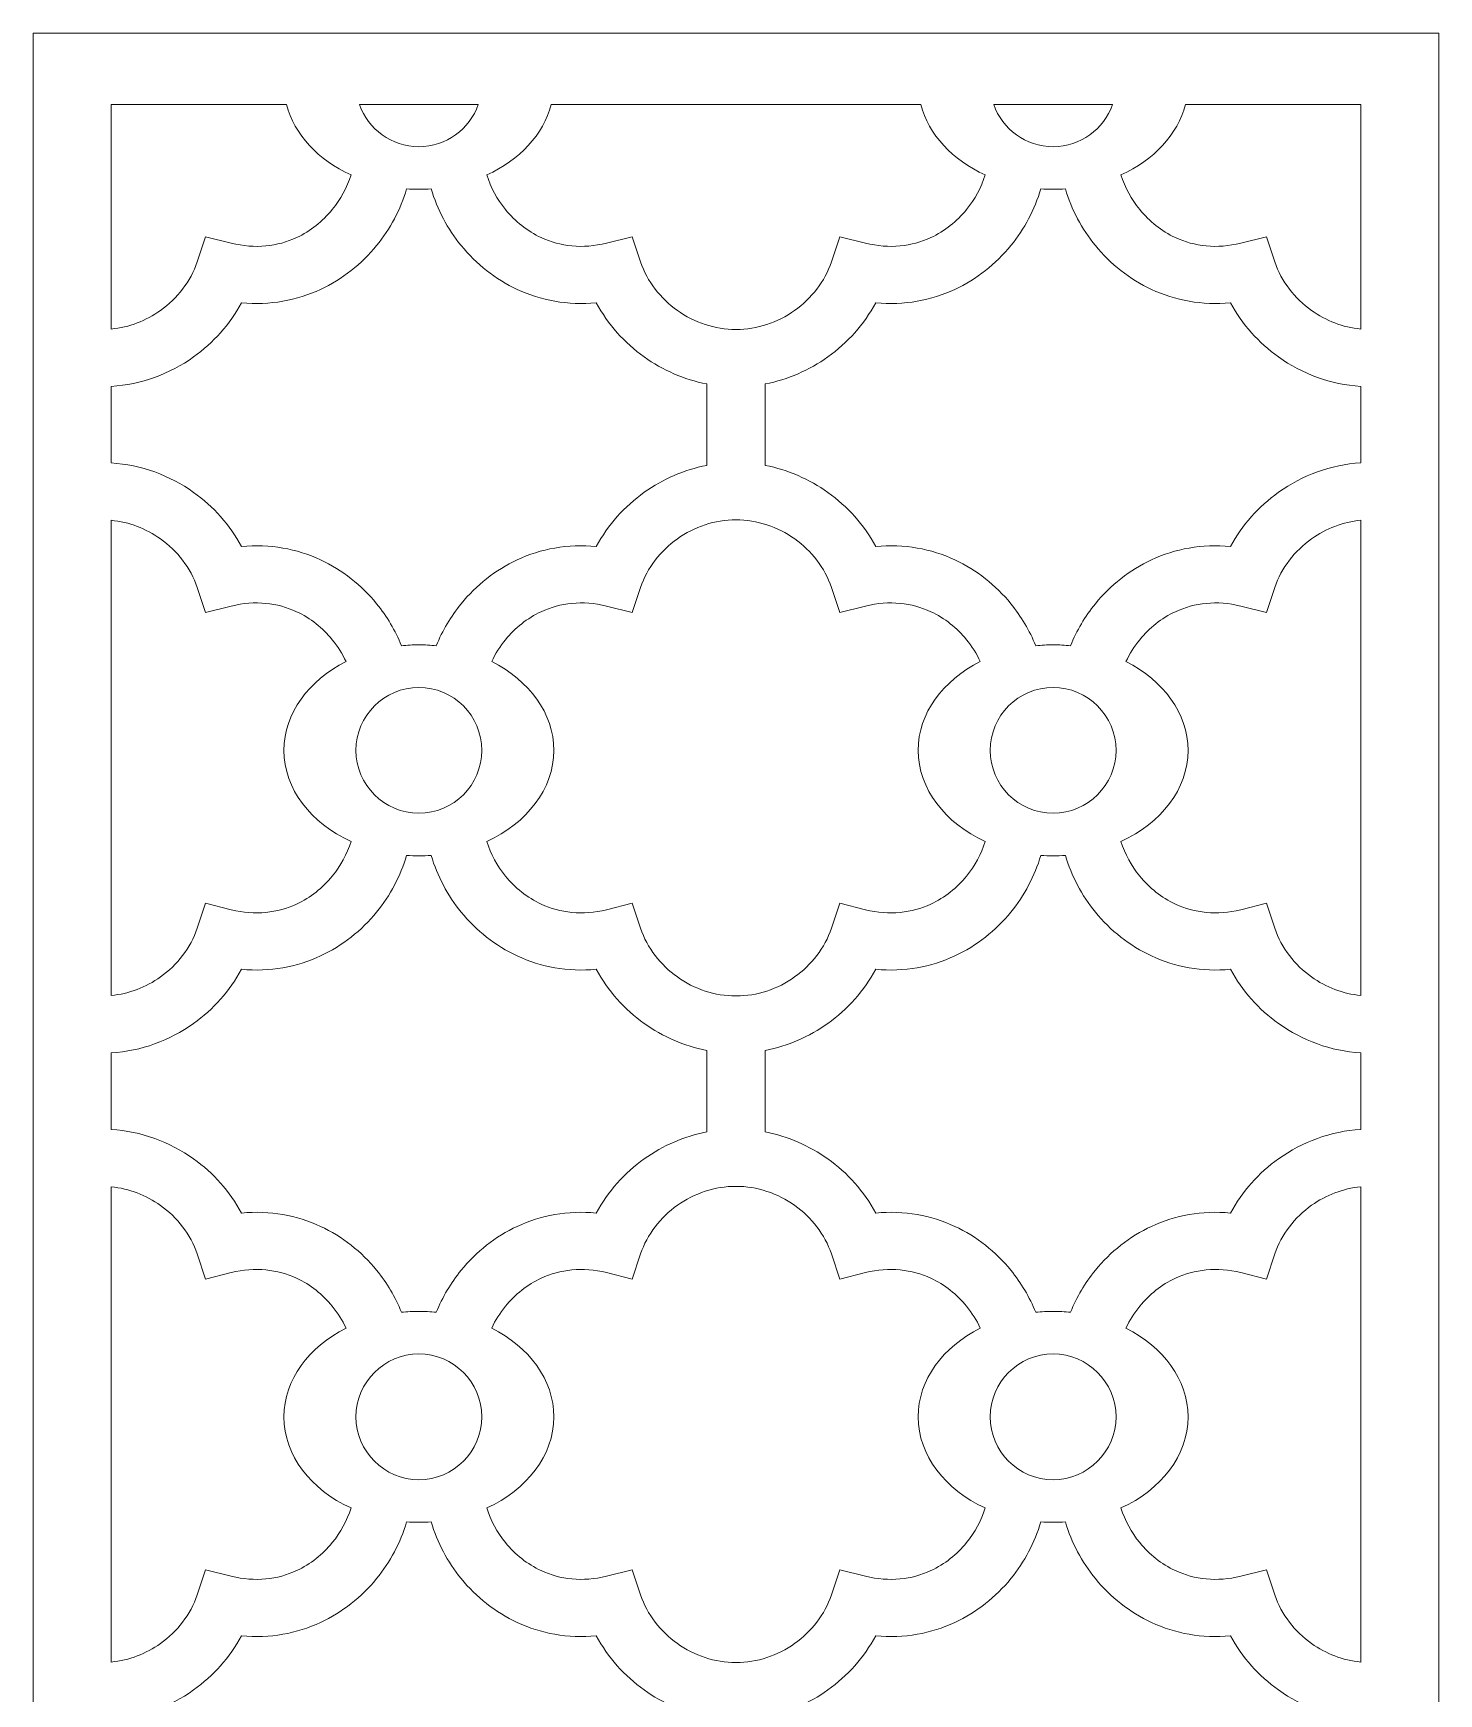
# Model space of a CAD drawing. Header units: centimetres. Extents: x 11.3 to 19, y -8.5 to 8.6.
# Drawn here: x 11.3 to 18.98, y -0.47 to 8.6 of the extents above; entities that cross this region are included whole.
import ezdxf

# ---------------------------------------------------------------- set-up
doc = ezdxf.new("R2010")
doc.units = ezdxf.units.CM
doc.header["$MEASUREMENT"] = 0
doc.layers.add('layer 1', color=7, linetype='Continuous')

msp = doc.modelspace()

# ---------------------------------------------------------------- linework, layer by layer
at = {"layer": 'layer 1', "lineweight": 9}
for points, knots in [([(18.98197, 1.42322), (18.98197, 1.42322), (18.98197, -8.45973), (18.98197, -8.45973), (18.98197, -8.45973), (18.98197, -8.45973), (11.30408, -8.45973), (11.30408, -8.45973), (11.30408, -8.45973), (11.30408, -8.45973), (11.30408, 1.42322), (11.30408, 1.42322), (11.30408, 1.42322), (11.30408, 1.42322), (11.30408, 1.42376), (11.30408, 1.42376), (11.30408, 1.42376), (11.30408, 1.42376), (11.30408, 8.60077), (11.30408, 8.60077), (11.30408, 8.60077), (11.30408, 8.60077), (18.98197, 8.60077), (18.98197, 8.60077), (18.98197, 8.60077), (18.98197, 8.60077), (18.98197, 1.42335), (18.98197, 1.42335), (18.98197, 1.42335), (18.98197, 1.42335), (18.98197, 1.42322), (18.98197, 1.42322)], [0, 0, 0, 0, 0.1111111, 0.1111111, 0.1111111, 0.1111111, 0.2222222, 0.2222222, 0.2222222, 0.2222222, 0.3333333, 0.3333333, 0.3333333, 0.3333333, 0.4444444, 0.4444444, 0.4444444, 0.4444444, 0.5555556, 0.5555556, 0.5555556, 0.5555556, 0.6666667, 0.6666667, 0.6666667, 0.6666667, 0.7777778, 0.7777778, 0.7777778, 0.7777778, 1, 1, 1, 1]), ([(11.73064, 8.21079), (11.73064, 8.21079), (12.68818, 8.21079), (12.68818, 8.21079), (12.68818, 8.21079), (12.73034, 8.04734), (12.86156, 7.90855), (13.0403, 7.82684), (13.0403, 7.82684), (13.01828, 7.75777), (12.98331, 7.69341), (12.938, 7.63776), (12.938, 7.63776), (12.88541, 7.57314), (12.81892, 7.52005), (12.74262, 7.48469), (12.74262, 7.48469), (12.63935, 7.43682), (12.51702, 7.42151), (12.38565, 7.4543), (12.38565, 7.4543), (12.38565, 7.4543), (12.24594, 7.48915), (12.24594, 7.48915), (12.24594, 7.48915), (12.24594, 7.48915), (12.19984, 7.35237), (12.19984, 7.35237), (12.19984, 7.35237), (12.1636, 7.24484), (12.0913, 7.1525), (11.99899, 7.08677), (11.99899, 7.08677), (11.92052, 7.03089), (11.82777, 6.99478), (11.73064, 6.98545), (11.73064, 6.98545), (11.73064, 6.98545), (11.73064, 8.21079), (11.73064, 8.21079)], [0, 0, 0, 0, 0.0909091, 0.0909091, 0.0909091, 0.0909091, 0.1818182, 0.1818182, 0.1818182, 0.1818182, 0.2727273, 0.2727273, 0.2727273, 0.2727273, 0.3636364, 0.3636364, 0.3636364, 0.3636364, 0.4545455, 0.4545455, 0.4545455, 0.4545455, 0.5454545, 0.5454545, 0.5454545, 0.5454545, 0.6363636, 0.6363636, 0.6363636, 0.6363636, 0.7272727, 0.7272727, 0.7272727, 0.7272727, 0.8181818, 0.8181818, 0.8181818, 0.8181818, 1, 1, 1, 1]), ([(13.08652, 8.21079), (13.08652, 8.21079), (13.73513, 8.21079), (13.73513, 8.21079), (13.73513, 8.21079), (13.68797, 8.07732), (13.56028, 7.98119), (13.41084, 7.98119), (13.41084, 7.98119), (13.26138, 7.98119), (13.13368, 8.07732), (13.08652, 8.21079)], [0, 0, 0, 0, 0.25, 0.25, 0.25, 0.25, 0.5, 0.5, 0.5, 0.5, 1, 1, 1, 1]), ([(14.13347, 8.21079), (14.13347, 8.21079), (16.15261, 8.21079), (16.15261, 8.21079), (16.15261, 8.21079), (16.19476, 8.04734), (16.32597, 7.90855), (16.50472, 7.82684), (16.50472, 7.82684), (16.48269, 7.75777), (16.44773, 7.69341), (16.40243, 7.63776), (16.40243, 7.63776), (16.34983, 7.57314), (16.28334, 7.52005), (16.20704, 7.48469), (16.20704, 7.48469), (16.10378, 7.43682), (15.98144, 7.42151), (15.85005, 7.4543), (15.85005, 7.4543), (15.85005, 7.4543), (15.71036, 7.48915), (15.71036, 7.48915), (15.71036, 7.48915), (15.71036, 7.48915), (15.66426, 7.35237), (15.66426, 7.35237), (15.66426, 7.35237), (15.62802, 7.24484), (15.55572, 7.1525), (15.46341, 7.08677), (15.46341, 7.08677), (15.37115, 7.02108), (15.25915, 6.98269), (15.14352, 6.98302), (15.14352, 6.98302), (15.14352, 6.98302), (15.14256, 6.98302), (15.14256, 6.98302), (15.14256, 6.98302), (15.02692, 6.98269), (14.91492, 7.02108), (14.82266, 7.08677), (14.82266, 7.08677), (14.73036, 7.1525), (14.65806, 7.24484), (14.62182, 7.35237), (14.62182, 7.35237), (14.62182, 7.35237), (14.57572, 7.48915), (14.57572, 7.48915), (14.57572, 7.48915), (14.57572, 7.48915), (14.43601, 7.4543), (14.43601, 7.4543), (14.43601, 7.4543), (14.30464, 7.42151), (14.18229, 7.43682), (14.07903, 7.48469), (14.07903, 7.48469), (14.00274, 7.52005), (13.93625, 7.57314), (13.88365, 7.63776), (13.88365, 7.63776), (13.83835, 7.69341), (13.80338, 7.75777), (13.78136, 7.82683), (13.78136, 7.82683), (13.96011, 7.90854), (14.09132, 8.04734), (14.13347, 8.21079)], [0, 0, 0, 0, 0.0526316, 0.0526316, 0.0526316, 0.0526316, 0.1052632, 0.1052632, 0.1052632, 0.1052632, 0.1578947, 0.1578947, 0.1578947, 0.1578947, 0.2105263, 0.2105263, 0.2105263, 0.2105263, 0.2631579, 0.2631579, 0.2631579, 0.2631579, 0.3157895, 0.3157895, 0.3157895, 0.3157895, 0.3684211, 0.3684211, 0.3684211, 0.3684211, 0.4210526, 0.4210526, 0.4210526, 0.4210526, 0.4736842, 0.4736842, 0.4736842, 0.4736842, 0.5263158, 0.5263158, 0.5263158, 0.5263158, 0.5789474, 0.5789474, 0.5789474, 0.5789474, 0.6315789, 0.6315789, 0.6315789, 0.6315789, 0.6842105, 0.6842105, 0.6842105, 0.6842105, 0.7368421, 0.7368421, 0.7368421, 0.7368421, 0.7894737, 0.7894737, 0.7894737, 0.7894737, 0.8421053, 0.8421053, 0.8421053, 0.8421053, 0.8947368, 0.8947368, 0.8947368, 0.8947368, 1, 1, 1, 1]), ([(16.55093, 8.21079), (16.55093, 8.21079), (17.19955, 8.21079), (17.19955, 8.21079), (17.19955, 8.21079), (17.1524, 8.07732), (17.0247, 7.98119), (16.87525, 7.98119), (16.87525, 7.98119), (16.7258, 7.98119), (16.59808, 8.07732), (16.55093, 8.21079)], [0, 0, 0, 0, 0.25, 0.25, 0.25, 0.25, 0.5, 0.5, 0.5, 0.5, 1, 1, 1, 1]), ([(17.59788, 8.21079), (17.59788, 8.21079), (18.55542, 8.21079), (18.55542, 8.21079), (18.55542, 8.21079), (18.55542, 8.21079), (18.55542, 6.98544), (18.55542, 6.98544), (18.55542, 6.98544), (18.4583, 6.99478), (18.36555, 7.03089), (18.28707, 7.08677), (18.28707, 7.08677), (18.19477, 7.1525), (18.12246, 7.24484), (18.08622, 7.35237), (18.08622, 7.35237), (18.08622, 7.35237), (18.04013, 7.48915), (18.04013, 7.48915), (18.04013, 7.48915), (18.04013, 7.48915), (17.90043, 7.4543), (17.90043, 7.4543), (17.90043, 7.4543), (17.76905, 7.42151), (17.64671, 7.43682), (17.54344, 7.48469), (17.54344, 7.48469), (17.46714, 7.52005), (17.40065, 7.57314), (17.34806, 7.63776), (17.34806, 7.63776), (17.30275, 7.69341), (17.26779, 7.75776), (17.24576, 7.82683), (17.24576, 7.82683), (17.42452, 7.90853), (17.55572, 8.04733), (17.59788, 8.21079)], [0, 0, 0, 0, 0.0909091, 0.0909091, 0.0909091, 0.0909091, 0.1818182, 0.1818182, 0.1818182, 0.1818182, 0.2727273, 0.2727273, 0.2727273, 0.2727273, 0.3636364, 0.3636364, 0.3636364, 0.3636364, 0.4545455, 0.4545455, 0.4545455, 0.4545455, 0.5454545, 0.5454545, 0.5454545, 0.5454545, 0.6363636, 0.6363636, 0.6363636, 0.6363636, 0.7272727, 0.7272727, 0.7272727, 0.7272727, 0.8181818, 0.8181818, 0.8181818, 0.8181818, 1, 1, 1, 1]), ([(11.73064, 6.25428), (11.73064, 6.25428), (11.73064, 6.67206), (11.73064, 6.67206), (11.73064, 6.67206), (11.89332, 6.68188), (12.04928, 6.73988), (12.1799, 6.8329), (12.1799, 6.8329), (12.28776, 6.90972), (12.37851, 7.01081), (12.44162, 7.12874), (12.44162, 7.12874), (12.59785, 7.11353), (12.74442, 7.14174), (12.87341, 7.20153), (12.87341, 7.20153), (12.99357, 7.25721), (13.09791, 7.34035), (13.18004, 7.44125), (13.18004, 7.44125), (13.25426, 7.53243), (13.3104, 7.63804), (13.34374, 7.75083), (13.34374, 7.75083), (13.36585, 7.74926), (13.38822, 7.74841), (13.41084, 7.74841), (13.41084, 7.74841), (13.43345, 7.74841), (13.45581, 7.74926), (13.47791, 7.75083), (13.47791, 7.75083), (13.51125, 7.63803), (13.5674, 7.53243), (13.64162, 7.44125), (13.64162, 7.44125), (13.72375, 7.34035), (13.82808, 7.25721), (13.94824, 7.20153), (13.94824, 7.20153), (14.07723, 7.14174), (14.22381, 7.11353), (14.38003, 7.12874), (14.38003, 7.12874), (14.44315, 7.01081), (14.53388, 6.90972), (14.64176, 6.8329), (14.64176, 6.8329), (14.74316, 6.7607), (14.85985, 6.70957), (14.98308, 6.68572), (14.98308, 6.68572), (14.98308, 6.68572), (14.98308, 6.24072), (14.98308, 6.24072), (14.98308, 6.24072), (14.85999, 6.21687), (14.7434, 6.1658), (14.64204, 6.09366), (14.64204, 6.09366), (14.5341, 6.01685), (14.44328, 5.91572), (14.38009, 5.79773), (14.38009, 5.79773), (14.22383, 5.81296), (14.07725, 5.78476), (13.94824, 5.72496), (13.94824, 5.72496), (13.82808, 5.66926), (13.72375, 5.58613), (13.64162, 5.48524), (13.64162, 5.48524), (13.58529, 5.41602), (13.53936, 5.33851), (13.50591, 5.25584), (13.50591, 5.25584), (13.47477, 5.25901), (13.44305, 5.26064), (13.41084, 5.26064), (13.41084, 5.26064), (13.37861, 5.26064), (13.34688, 5.259), (13.31573, 5.25584), (13.31573, 5.25584), (13.28229, 5.33851), (13.23637, 5.41602), (13.18004, 5.48524), (13.18004, 5.48524), (13.0979, 5.58613), (12.99357, 5.66926), (12.87341, 5.72496), (12.87341, 5.72496), (12.74442, 5.78476), (12.59784, 5.81295), (12.44161, 5.79774), (12.44161, 5.79774), (12.3785, 5.91568), (12.28792, 6.01656), (12.18021, 6.0932), (12.18021, 6.0932), (12.04964, 6.18611), (11.89363, 6.24403), (11.73064, 6.25428)], [0, 0, 0, 0, 0.037037, 0.037037, 0.037037, 0.037037, 0.0740741, 0.0740741, 0.0740741, 0.0740741, 0.1111111, 0.1111111, 0.1111111, 0.1111111, 0.1481481, 0.1481481, 0.1481481, 0.1481481, 0.1851852, 0.1851852, 0.1851852, 0.1851852, 0.2222222, 0.2222222, 0.2222222, 0.2222222, 0.2592593, 0.2592593, 0.2592593, 0.2592593, 0.2962963, 0.2962963, 0.2962963, 0.2962963, 0.3333333, 0.3333333, 0.3333333, 0.3333333, 0.3703704, 0.3703704, 0.3703704, 0.3703704, 0.4074074, 0.4074074, 0.4074074, 0.4074074, 0.4444444, 0.4444444, 0.4444444, 0.4444444, 0.4814815, 0.4814815, 0.4814815, 0.4814815, 0.5185185, 0.5185185, 0.5185185, 0.5185185, 0.5555556, 0.5555556, 0.5555556, 0.5555556, 0.5925926, 0.5925926, 0.5925926, 0.5925926, 0.6296296, 0.6296296, 0.6296296, 0.6296296, 0.6666667, 0.6666667, 0.6666667, 0.6666667, 0.7037037, 0.7037037, 0.7037037, 0.7037037, 0.7407407, 0.7407407, 0.7407407, 0.7407407, 0.7777778, 0.7777778, 0.7777778, 0.7777778, 0.8148148, 0.8148148, 0.8148148, 0.8148148, 0.8518519, 0.8518519, 0.8518519, 0.8518519, 0.8888889, 0.8888889, 0.8888889, 0.8888889, 0.9259259, 0.9259259, 0.9259259, 0.9259259, 1, 1, 1, 1]), ([(18.55542, 6.67205), (18.55542, 6.67205), (18.55542, 6.25443), (18.55542, 6.25443), (18.55542, 6.25443), (18.39292, 6.2446), (18.23706, 6.18661), (18.10645, 6.09366), (18.10645, 6.09366), (17.99851, 6.01685), (17.90769, 5.91572), (17.8445, 5.79773), (17.8445, 5.79773), (17.68825, 5.81296), (17.54165, 5.78476), (17.41265, 5.72496), (17.41265, 5.72496), (17.29249, 5.66926), (17.18816, 5.58613), (17.10603, 5.48524), (17.10603, 5.48524), (17.04969, 5.41602), (17.00376, 5.33852), (16.97033, 5.25585), (16.97033, 5.25585), (16.93919, 5.25901), (16.90745, 5.26064), (16.87525, 5.26064), (16.87525, 5.26064), (16.84304, 5.26064), (16.8113, 5.259), (16.78015, 5.25584), (16.78015, 5.25584), (16.74671, 5.33851), (16.70079, 5.41602), (16.64445, 5.48524), (16.64445, 5.48524), (16.56232, 5.58613), (16.45799, 5.66926), (16.33783, 5.72496), (16.33783, 5.72496), (16.20884, 5.78476), (16.06227, 5.81295), (15.90603, 5.79774), (15.90603, 5.79774), (15.84292, 5.91568), (15.75233, 6.01656), (15.64462, 6.0932), (15.64462, 6.0932), (15.54321, 6.16537), (15.42645, 6.21642), (15.30299, 6.24042), (15.30299, 6.24042), (15.30299, 6.24042), (15.30299, 6.68572), (15.30299, 6.68572), (15.30299, 6.68572), (15.42624, 6.70956), (15.54291, 6.76069), (15.64431, 6.8329), (15.64431, 6.8329), (15.75219, 6.90972), (15.84292, 7.01081), (15.90604, 7.12874), (15.90604, 7.12874), (16.06227, 7.11353), (16.20885, 7.14174), (16.33783, 7.20153), (16.33783, 7.20153), (16.45799, 7.25721), (16.56232, 7.34035), (16.64445, 7.44125), (16.64445, 7.44125), (16.71868, 7.53243), (16.77481, 7.63804), (16.80815, 7.75083), (16.80815, 7.75083), (16.83026, 7.74926), (16.85263, 7.74841), (16.87525, 7.74841), (16.87525, 7.74841), (16.89785, 7.74841), (16.92021, 7.74926), (16.94232, 7.75083), (16.94232, 7.75083), (16.97566, 7.63803), (17.03181, 7.53243), (17.10604, 7.44125), (17.10604, 7.44125), (17.18816, 7.34035), (17.29249, 7.25721), (17.41265, 7.20153), (17.41265, 7.20153), (17.54165, 7.14174), (17.68822, 7.11353), (17.84445, 7.12874), (17.84445, 7.12874), (17.90757, 7.01081), (17.99829, 6.90972), (18.10617, 6.8329), (18.10617, 6.8329), (18.23679, 6.73988), (18.39276, 6.68187), (18.55542, 6.67205)], [0, 0, 0, 0, 0.037037, 0.037037, 0.037037, 0.037037, 0.0740741, 0.0740741, 0.0740741, 0.0740741, 0.1111111, 0.1111111, 0.1111111, 0.1111111, 0.1481481, 0.1481481, 0.1481481, 0.1481481, 0.1851852, 0.1851852, 0.1851852, 0.1851852, 0.2222222, 0.2222222, 0.2222222, 0.2222222, 0.2592593, 0.2592593, 0.2592593, 0.2592593, 0.2962963, 0.2962963, 0.2962963, 0.2962963, 0.3333333, 0.3333333, 0.3333333, 0.3333333, 0.3703704, 0.3703704, 0.3703704, 0.3703704, 0.4074074, 0.4074074, 0.4074074, 0.4074074, 0.4444444, 0.4444444, 0.4444444, 0.4444444, 0.4814815, 0.4814815, 0.4814815, 0.4814815, 0.5185185, 0.5185185, 0.5185185, 0.5185185, 0.5555556, 0.5555556, 0.5555556, 0.5555556, 0.5925926, 0.5925926, 0.5925926, 0.5925926, 0.6296296, 0.6296296, 0.6296296, 0.6296296, 0.6666667, 0.6666667, 0.6666667, 0.6666667, 0.7037037, 0.7037037, 0.7037037, 0.7037037, 0.7407407, 0.7407407, 0.7407407, 0.7407407, 0.7777778, 0.7777778, 0.7777778, 0.7777778, 0.8148148, 0.8148148, 0.8148148, 0.8148148, 0.8518519, 0.8518519, 0.8518519, 0.8518519, 0.8888889, 0.8888889, 0.8888889, 0.8888889, 0.9259259, 0.9259259, 0.9259259, 0.9259259, 1, 1, 1, 1]), ([(11.73064, 3.34566), (11.73064, 3.34566), (11.73064, 5.94089), (11.73064, 5.94089), (11.73064, 5.94089), (11.82796, 5.9313), (11.92078, 5.8952), (11.99931, 5.83932), (11.99931, 5.83932), (12.0914, 5.7738), (12.16352, 5.68175), (12.19984, 5.5741), (12.19984, 5.5741), (12.19984, 5.5741), (12.24599, 5.43735), (12.24599, 5.43735), (12.24599, 5.43735), (12.24599, 5.43735), (12.38565, 5.47219), (12.38565, 5.47219), (12.38565, 5.47219), (12.51702, 5.50497), (12.63935, 5.48966), (12.74262, 5.4418), (12.74262, 5.4418), (12.81892, 5.40644), (12.88541, 5.35335), (12.938, 5.28873), (12.938, 5.28873), (12.96771, 5.25223), (12.99297, 5.21202), (13.01306, 5.16917), (13.01306, 5.16917), (12.8092, 5.0665), (12.67372, 4.88752), (12.67372, 4.68463), (12.67372, 4.68463), (12.67372, 4.47285), (12.82137, 4.28714), (13.0403, 4.18707), (13.0403, 4.18707), (13.01828, 4.11798), (12.98331, 4.05364), (12.938, 3.99797), (12.938, 3.99797), (12.88541, 3.93336), (12.81892, 3.88026), (12.74262, 3.8449), (12.74262, 3.8449), (12.63935, 3.79705), (12.51702, 3.78174), (12.38565, 3.81451), (12.38565, 3.81451), (12.38565, 3.81451), (12.24594, 3.84938), (12.24594, 3.84938), (12.24594, 3.84938), (12.24594, 3.84938), (12.19984, 3.7126), (12.19984, 3.7126), (12.19984, 3.7126), (12.1636, 3.60506), (12.0913, 3.51273), (11.99899, 3.44699), (11.99899, 3.44699), (11.92052, 3.39111), (11.82777, 3.355), (11.73064, 3.34566)], [0, 0, 0, 0, 0.0555556, 0.0555556, 0.0555556, 0.0555556, 0.1111111, 0.1111111, 0.1111111, 0.1111111, 0.1666667, 0.1666667, 0.1666667, 0.1666667, 0.2222222, 0.2222222, 0.2222222, 0.2222222, 0.2777778, 0.2777778, 0.2777778, 0.2777778, 0.3333333, 0.3333333, 0.3333333, 0.3333333, 0.3888889, 0.3888889, 0.3888889, 0.3888889, 0.4444444, 0.4444444, 0.4444444, 0.4444444, 0.5, 0.5, 0.5, 0.5, 0.5555556, 0.5555556, 0.5555556, 0.5555556, 0.6111111, 0.6111111, 0.6111111, 0.6111111, 0.6666667, 0.6666667, 0.6666667, 0.6666667, 0.7222222, 0.7222222, 0.7222222, 0.7222222, 0.7777778, 0.7777778, 0.7777778, 0.7777778, 0.8333333, 0.8333333, 0.8333333, 0.8333333, 0.8888889, 0.8888889, 0.8888889, 0.8888889, 1, 1, 1, 1]), ([(16.50472, 4.18707), (16.28578, 4.28714), (16.13813, 4.47285), (16.13813, 4.68463), (16.13813, 4.68463), (16.13813, 4.88752), (16.27361, 5.0665), (16.47747, 5.16917), (16.47747, 5.16917), (16.45739, 5.21202), (16.43213, 5.25224), (16.40243, 5.28873), (16.40243, 5.28873), (16.34983, 5.35335), (16.28334, 5.40644), (16.20704, 5.4418), (16.20704, 5.4418), (16.10378, 5.48966), (15.98144, 5.50497), (15.85005, 5.47219), (15.85005, 5.47219), (15.85005, 5.47219), (15.71041, 5.43735), (15.71041, 5.43735), (15.71041, 5.43735), (15.71041, 5.43735), (15.66426, 5.5741), (15.66426, 5.5741), (15.66426, 5.5741), (15.62794, 5.68175), (15.55581, 5.7738), (15.46372, 5.83932), (15.46372, 5.83932), (15.37131, 5.90509), (15.25909, 5.94346), (15.14303, 5.94346), (15.14303, 5.94346), (15.02733, 5.94385), (14.91527, 5.90548), (14.82295, 5.8398), (14.82295, 5.8398), (14.73052, 5.77402), (14.6581, 5.68165), (14.62182, 5.5741), (14.62182, 5.5741), (14.62182, 5.5741), (14.57566, 5.43735), (14.57566, 5.43735), (14.57566, 5.43735), (14.57566, 5.43735), (14.43601, 5.47219), (14.43601, 5.47219), (14.43601, 5.47219), (14.30464, 5.50497), (14.18229, 5.48966), (14.07903, 5.4418), (14.07903, 5.4418), (14.00274, 5.40644), (13.93625, 5.35335), (13.88365, 5.28873), (13.88365, 5.28873), (13.85394, 5.25224), (13.82868, 5.21203), (13.8086, 5.16917), (13.8086, 5.16917), (14.01245, 5.06651), (14.14795, 4.88753), (14.14795, 4.68463), (14.14795, 4.68463), (14.14795, 4.47285), (14.00029, 4.28711), (13.78136, 4.18707), (13.78136, 4.18707), (13.80338, 4.11798), (13.83835, 4.05364), (13.88365, 3.99797), (13.88365, 3.99797), (13.93625, 3.93336), (14.00274, 3.88026), (14.07903, 3.8449), (14.07903, 3.8449), (14.18229, 3.79705), (14.30464, 3.78174), (14.43601, 3.81451), (14.43601, 3.81451), (14.43601, 3.81451), (14.57572, 3.84938), (14.57572, 3.84938), (14.57572, 3.84938), (14.57572, 3.84938), (14.62182, 3.7126), (14.62182, 3.7126), (14.62182, 3.7126), (14.65806, 3.60506), (14.73036, 3.51273), (14.82266, 3.44699), (14.82266, 3.44699), (14.91492, 3.38129), (15.02692, 3.3429), (15.14256, 3.34325), (15.14256, 3.34325), (15.14256, 3.34325), (15.14352, 3.34325), (15.14352, 3.34325), (15.14352, 3.34325), (15.25915, 3.3429), (15.37115, 3.38129), (15.46341, 3.44699), (15.46341, 3.44699), (15.55572, 3.51273), (15.62802, 3.60506), (15.66426, 3.7126), (15.66426, 3.7126), (15.66426, 3.7126), (15.71036, 3.84938), (15.71036, 3.84938), (15.71036, 3.84938), (15.71036, 3.84938), (15.85005, 3.81451), (15.85005, 3.81451), (15.85005, 3.81451), (15.98144, 3.78174), (16.10378, 3.79705), (16.20704, 3.8449), (16.20704, 3.8449), (16.28334, 3.88026), (16.34983, 3.93336), (16.40243, 3.99797), (16.40243, 3.99797), (16.44773, 4.05364), (16.48269, 4.11798), (16.50472, 4.18707)], [0, 0, 0, 0, 0.0294118, 0.0294118, 0.0294118, 0.0294118, 0.0588235, 0.0588235, 0.0588235, 0.0588235, 0.0882353, 0.0882353, 0.0882353, 0.0882353, 0.1176471, 0.1176471, 0.1176471, 0.1176471, 0.1470588, 0.1470588, 0.1470588, 0.1470588, 0.1764706, 0.1764706, 0.1764706, 0.1764706, 0.2058824, 0.2058824, 0.2058824, 0.2058824, 0.2352941, 0.2352941, 0.2352941, 0.2352941, 0.2647059, 0.2647059, 0.2647059, 0.2647059, 0.2941176, 0.2941176, 0.2941176, 0.2941176, 0.3235294, 0.3235294, 0.3235294, 0.3235294, 0.3529412, 0.3529412, 0.3529412, 0.3529412, 0.3823529, 0.3823529, 0.3823529, 0.3823529, 0.4117647, 0.4117647, 0.4117647, 0.4117647, 0.4411765, 0.4411765, 0.4411765, 0.4411765, 0.4705882, 0.4705882, 0.4705882, 0.4705882, 0.5, 0.5, 0.5, 0.5, 0.5294118, 0.5294118, 0.5294118, 0.5294118, 0.5588235, 0.5588235, 0.5588235, 0.5588235, 0.5882353, 0.5882353, 0.5882353, 0.5882353, 0.6176471, 0.6176471, 0.6176471, 0.6176471, 0.6470588, 0.6470588, 0.6470588, 0.6470588, 0.6764706, 0.6764706, 0.6764706, 0.6764706, 0.7058824, 0.7058824, 0.7058824, 0.7058824, 0.7352941, 0.7352941, 0.7352941, 0.7352941, 0.7647059, 0.7647059, 0.7647059, 0.7647059, 0.7941176, 0.7941176, 0.7941176, 0.7941176, 0.8235294, 0.8235294, 0.8235294, 0.8235294, 0.8529412, 0.8529412, 0.8529412, 0.8529412, 0.8823529, 0.8823529, 0.8823529, 0.8823529, 0.9117647, 0.9117647, 0.9117647, 0.9117647, 0.9411765, 0.9411765, 0.9411765, 0.9411765, 1, 1, 1, 1]), ([(18.55542, 5.94104), (18.55542, 5.94104), (18.55542, 3.34566), (18.55542, 3.34566), (18.55542, 3.34566), (18.4583, 3.355), (18.36555, 3.3911), (18.28707, 3.44699), (18.28707, 3.44699), (18.19477, 3.51273), (18.12246, 3.60506), (18.08622, 3.7126), (18.08622, 3.7126), (18.08622, 3.7126), (18.04013, 3.84938), (18.04013, 3.84938), (18.04013, 3.84938), (18.04013, 3.84938), (17.90043, 3.81451), (17.90043, 3.81451), (17.90043, 3.81451), (17.76905, 3.78174), (17.64671, 3.79705), (17.54344, 3.8449), (17.54344, 3.8449), (17.46714, 3.88026), (17.40065, 3.93336), (17.34806, 3.99797), (17.34806, 3.99797), (17.30275, 4.05364), (17.26779, 4.11798), (17.24576, 4.18707), (17.24576, 4.18707), (17.46471, 4.28711), (17.61236, 4.47284), (17.61236, 4.68463), (17.61236, 4.68463), (17.61236, 4.88753), (17.47687, 5.06651), (17.27301, 5.16917), (17.27301, 5.16917), (17.29308, 5.21203), (17.31835, 5.25224), (17.34806, 5.28873), (17.34806, 5.28873), (17.40065, 5.35335), (17.46714, 5.40644), (17.54344, 5.4418), (17.54344, 5.4418), (17.64671, 5.48966), (17.76904, 5.50497), (17.90043, 5.47219), (17.90043, 5.47219), (17.90043, 5.47219), (18.04007, 5.43735), (18.04007, 5.43735), (18.04007, 5.43735), (18.04007, 5.43735), (18.08622, 5.5741), (18.08622, 5.5741), (18.08622, 5.5741), (18.12251, 5.68165), (18.19493, 5.77402), (18.28736, 5.8398), (18.28736, 5.8398), (18.36576, 5.89559), (18.4584, 5.93166), (18.55542, 5.94104)], [0, 0, 0, 0, 0.0555556, 0.0555556, 0.0555556, 0.0555556, 0.1111111, 0.1111111, 0.1111111, 0.1111111, 0.1666667, 0.1666667, 0.1666667, 0.1666667, 0.2222222, 0.2222222, 0.2222222, 0.2222222, 0.2777778, 0.2777778, 0.2777778, 0.2777778, 0.3333333, 0.3333333, 0.3333333, 0.3333333, 0.3888889, 0.3888889, 0.3888889, 0.3888889, 0.4444444, 0.4444444, 0.4444444, 0.4444444, 0.5, 0.5, 0.5, 0.5, 0.5555556, 0.5555556, 0.5555556, 0.5555556, 0.6111111, 0.6111111, 0.6111111, 0.6111111, 0.6666667, 0.6666667, 0.6666667, 0.6666667, 0.7222222, 0.7222222, 0.7222222, 0.7222222, 0.7777778, 0.7777778, 0.7777778, 0.7777778, 0.8333333, 0.8333333, 0.8333333, 0.8333333, 0.8888889, 0.8888889, 0.8888889, 0.8888889, 1, 1, 1, 1]), ([(13.41084, 5.02785), (13.60013, 5.02785), (13.75458, 4.87365), (13.75458, 4.68463), (13.75458, 4.68463), (13.75458, 4.49562), (13.60013, 4.3414), (13.41084, 4.3414), (13.41084, 4.3414), (13.22153, 4.3414), (13.06709, 4.49562), (13.06709, 4.68463), (13.06709, 4.68463), (13.06709, 4.87365), (13.22153, 5.02785), (13.41084, 5.02785)], [0, 0, 0, 0, 0.2, 0.2, 0.2, 0.2, 0.4, 0.4, 0.4, 0.4, 0.6, 0.6, 0.6, 0.6, 1, 1, 1, 1]), ([(16.87525, 5.02785), (17.06455, 5.02785), (17.219, 4.87365), (17.219, 4.68463), (17.219, 4.68463), (17.219, 4.49562), (17.06455, 4.3414), (16.87525, 4.3414), (16.87525, 4.3414), (16.68594, 4.3414), (16.53149, 4.49562), (16.53149, 4.68463), (16.53149, 4.68463), (16.53149, 4.87365), (16.68594, 5.02785), (16.87525, 5.02785)], [0, 0, 0, 0, 0.2, 0.2, 0.2, 0.2, 0.4, 0.4, 0.4, 0.4, 0.6, 0.6, 0.6, 0.6, 1, 1, 1, 1]), ([(11.73064, 2.61449), (11.73064, 2.61449), (11.73064, 3.03229), (11.73064, 3.03229), (11.73064, 3.03229), (11.89332, 3.04209), (12.04928, 3.10011), (12.1799, 3.19311), (12.1799, 3.19311), (12.28776, 3.26994), (12.37851, 3.37104), (12.44162, 3.48896), (12.44162, 3.48896), (12.59785, 3.47375), (12.74442, 3.50195), (12.87341, 3.56174), (12.87341, 3.56174), (12.99357, 3.61743), (13.09791, 3.70056), (13.18004, 3.80146), (13.18004, 3.80146), (13.25426, 3.89266), (13.3104, 3.99825), (13.34374, 4.11106), (13.34374, 4.11106), (13.36585, 4.10948), (13.38822, 4.10863), (13.41084, 4.10863), (13.41084, 4.10863), (13.43345, 4.10863), (13.45581, 4.10949), (13.47791, 4.11105), (13.47791, 4.11105), (13.51125, 3.99824), (13.5674, 3.89266), (13.64162, 3.80146), (13.64162, 3.80146), (13.72375, 3.70056), (13.82808, 3.61743), (13.94824, 3.56174), (13.94824, 3.56174), (14.07723, 3.50196), (14.22381, 3.47375), (14.38003, 3.48896), (14.38003, 3.48896), (14.44315, 3.37104), (14.53388, 3.26994), (14.64176, 3.19311), (14.64176, 3.19311), (14.74316, 3.12091), (14.85985, 3.06978), (14.98308, 3.04593), (14.98308, 3.04593), (14.98308, 3.04593), (14.98308, 2.60094), (14.98308, 2.60094), (14.98308, 2.60094), (14.85999, 2.57709), (14.7434, 2.52601), (14.64204, 2.45388), (14.64204, 2.45388), (14.5341, 2.37707), (14.44328, 2.27593), (14.38009, 2.15795), (14.38009, 2.15795), (14.22383, 2.17318), (14.07725, 2.14497), (13.94824, 2.08518), (13.94824, 2.08518), (13.82808, 2.02949), (13.72375, 1.94636), (13.64162, 1.84546), (13.64162, 1.84546), (13.58529, 1.77624), (13.53936, 1.69873), (13.50591, 1.61607), (13.50591, 1.61607), (13.47477, 1.61923), (13.44305, 1.62086), (13.41084, 1.62086), (13.41084, 1.62086), (13.37861, 1.62086), (13.34688, 1.61923), (13.31573, 1.61606), (13.31573, 1.61606), (13.28229, 1.69873), (13.23637, 1.77624), (13.18004, 1.84546), (13.18004, 1.84546), (13.0979, 1.94636), (12.99357, 2.02949), (12.87341, 2.08518), (12.87341, 2.08518), (12.74442, 2.14497), (12.59784, 2.17318), (12.44161, 2.15795), (12.44161, 2.15795), (12.3785, 2.2759), (12.28792, 2.37677), (12.18021, 2.45341), (12.18021, 2.45341), (12.04964, 2.54633), (11.89363, 2.60426), (11.73064, 2.61449)], [0, 0, 0, 0, 0.037037, 0.037037, 0.037037, 0.037037, 0.0740741, 0.0740741, 0.0740741, 0.0740741, 0.1111111, 0.1111111, 0.1111111, 0.1111111, 0.1481481, 0.1481481, 0.1481481, 0.1481481, 0.1851852, 0.1851852, 0.1851852, 0.1851852, 0.2222222, 0.2222222, 0.2222222, 0.2222222, 0.2592593, 0.2592593, 0.2592593, 0.2592593, 0.2962963, 0.2962963, 0.2962963, 0.2962963, 0.3333333, 0.3333333, 0.3333333, 0.3333333, 0.3703704, 0.3703704, 0.3703704, 0.3703704, 0.4074074, 0.4074074, 0.4074074, 0.4074074, 0.4444444, 0.4444444, 0.4444444, 0.4444444, 0.4814815, 0.4814815, 0.4814815, 0.4814815, 0.5185185, 0.5185185, 0.5185185, 0.5185185, 0.5555556, 0.5555556, 0.5555556, 0.5555556, 0.5925926, 0.5925926, 0.5925926, 0.5925926, 0.6296296, 0.6296296, 0.6296296, 0.6296296, 0.6666667, 0.6666667, 0.6666667, 0.6666667, 0.7037037, 0.7037037, 0.7037037, 0.7037037, 0.7407407, 0.7407407, 0.7407407, 0.7407407, 0.7777778, 0.7777778, 0.7777778, 0.7777778, 0.8148148, 0.8148148, 0.8148148, 0.8148148, 0.8518519, 0.8518519, 0.8518519, 0.8518519, 0.8888889, 0.8888889, 0.8888889, 0.8888889, 0.9259259, 0.9259259, 0.9259259, 0.9259259, 1, 1, 1, 1]), ([(18.55542, 3.03228), (18.55542, 3.03228), (18.55542, 2.61465), (18.55542, 2.61465), (18.55542, 2.61465), (18.39292, 2.60481), (18.23706, 2.54682), (18.10645, 2.45388), (18.10645, 2.45388), (17.99851, 2.37707), (17.90769, 2.27593), (17.8445, 2.15795), (17.8445, 2.15795), (17.68825, 2.17318), (17.54165, 2.14497), (17.41265, 2.08518), (17.41265, 2.08518), (17.29249, 2.02949), (17.18816, 1.94636), (17.10603, 1.84546), (17.10603, 1.84546), (17.04969, 1.77624), (17.00376, 1.69874), (16.97033, 1.61607), (16.97033, 1.61607), (16.93919, 1.61923), (16.90745, 1.62086), (16.87525, 1.62086), (16.87525, 1.62086), (16.84304, 1.62086), (16.8113, 1.61922), (16.78015, 1.61606), (16.78015, 1.61606), (16.74671, 1.69873), (16.70079, 1.77624), (16.64445, 1.84546), (16.64445, 1.84546), (16.56232, 1.94636), (16.45799, 2.02949), (16.33783, 2.08518), (16.33783, 2.08518), (16.20884, 2.14497), (16.06227, 2.17318), (15.90603, 2.15795), (15.90603, 2.15795), (15.84292, 2.2759), (15.75233, 2.37677), (15.64462, 2.45341), (15.64462, 2.45341), (15.54321, 2.52558), (15.42645, 2.57664), (15.30299, 2.60064), (15.30299, 2.60064), (15.30299, 2.60064), (15.30299, 3.04593), (15.30299, 3.04593), (15.30299, 3.04593), (15.42624, 3.06978), (15.54291, 3.1209), (15.64431, 3.19311), (15.64431, 3.19311), (15.75219, 3.26994), (15.84292, 3.37104), (15.90604, 3.48896), (15.90604, 3.48896), (16.06227, 3.47375), (16.20885, 3.50195), (16.33783, 3.56174), (16.33783, 3.56174), (16.45799, 3.61743), (16.56232, 3.70056), (16.64445, 3.80146), (16.64445, 3.80146), (16.71868, 3.89266), (16.77481, 3.99825), (16.80815, 4.11106), (16.80815, 4.11106), (16.83026, 4.10948), (16.85263, 4.10863), (16.87525, 4.10863), (16.87525, 4.10863), (16.89785, 4.10863), (16.92021, 4.10948), (16.94232, 4.11105), (16.94232, 4.11105), (16.97566, 3.99825), (17.03181, 3.89266), (17.10604, 3.80146), (17.10604, 3.80146), (17.18816, 3.70056), (17.29249, 3.61743), (17.41265, 3.56174), (17.41265, 3.56174), (17.54165, 3.50196), (17.68822, 3.47375), (17.84445, 3.48896), (17.84445, 3.48896), (17.90757, 3.37104), (17.99829, 3.26994), (18.10617, 3.19311), (18.10617, 3.19311), (18.23679, 3.10011), (18.39276, 3.04208), (18.55542, 3.03228)], [0, 0, 0, 0, 0.037037, 0.037037, 0.037037, 0.037037, 0.0740741, 0.0740741, 0.0740741, 0.0740741, 0.1111111, 0.1111111, 0.1111111, 0.1111111, 0.1481481, 0.1481481, 0.1481481, 0.1481481, 0.1851852, 0.1851852, 0.1851852, 0.1851852, 0.2222222, 0.2222222, 0.2222222, 0.2222222, 0.2592593, 0.2592593, 0.2592593, 0.2592593, 0.2962963, 0.2962963, 0.2962963, 0.2962963, 0.3333333, 0.3333333, 0.3333333, 0.3333333, 0.3703704, 0.3703704, 0.3703704, 0.3703704, 0.4074074, 0.4074074, 0.4074074, 0.4074074, 0.4444444, 0.4444444, 0.4444444, 0.4444444, 0.4814815, 0.4814815, 0.4814815, 0.4814815, 0.5185185, 0.5185185, 0.5185185, 0.5185185, 0.5555556, 0.5555556, 0.5555556, 0.5555556, 0.5925926, 0.5925926, 0.5925926, 0.5925926, 0.6296296, 0.6296296, 0.6296296, 0.6296296, 0.6666667, 0.6666667, 0.6666667, 0.6666667, 0.7037037, 0.7037037, 0.7037037, 0.7037037, 0.7407407, 0.7407407, 0.7407407, 0.7407407, 0.7777778, 0.7777778, 0.7777778, 0.7777778, 0.8148148, 0.8148148, 0.8148148, 0.8148148, 0.8518519, 0.8518519, 0.8518519, 0.8518519, 0.8888889, 0.8888889, 0.8888889, 0.8888889, 0.9259259, 0.9259259, 0.9259259, 0.9259259, 1, 1, 1, 1]), ([(11.73064, -0.29412), (11.73064, -0.29412), (11.73064, 2.30111), (11.73064, 2.30111), (11.73064, 2.30111), (11.82796, 2.29152), (11.92078, 2.25541), (11.99931, 2.19955), (11.99931, 2.19955), (12.0914, 2.13401), (12.16352, 2.04198), (12.19984, 1.93433), (12.19984, 1.93433), (12.19984, 1.93433), (12.24599, 1.79756), (12.24599, 1.79756), (12.24599, 1.79756), (12.24599, 1.79756), (12.38565, 1.83241), (12.38565, 1.83241), (12.38565, 1.83241), (12.51702, 1.8652), (12.63935, 1.84988), (12.74262, 1.80202), (12.74262, 1.80202), (12.81892, 1.76666), (12.88541, 1.71356), (12.938, 1.64895), (12.938, 1.64895), (12.96771, 1.61245), (12.99297, 1.57223), (13.01306, 1.52938), (13.01306, 1.52938), (12.8092, 1.42672), (12.67372, 1.24773), (12.67372, 1.04485), (12.67372, 1.04485), (12.67372, 0.83306), (12.82137, 0.64735), (13.0403, 0.54729), (13.0403, 0.54729), (13.01828, 0.47819), (12.98331, 0.41386), (12.938, 0.35819), (12.938, 0.35819), (12.88541, 0.29357), (12.81892, 0.24048), (12.74262, 0.20513), (12.74262, 0.20513), (12.63935, 0.15726), (12.51702, 0.14195), (12.38565, 0.17472), (12.38565, 0.17472), (12.38565, 0.17472), (12.24594, 0.20958), (12.24594, 0.20958), (12.24594, 0.20958), (12.24594, 0.20958), (12.19984, 0.07281), (12.19984, 0.07281), (12.19984, 0.07281), (12.1636, -0.03472), (12.0913, -0.12706), (11.99899, -0.19279), (11.99899, -0.19279), (11.92052, -0.24867), (11.82777, -0.28478), (11.73064, -0.29412)], [0, 0, 0, 0, 0.0555556, 0.0555556, 0.0555556, 0.0555556, 0.1111111, 0.1111111, 0.1111111, 0.1111111, 0.1666667, 0.1666667, 0.1666667, 0.1666667, 0.2222222, 0.2222222, 0.2222222, 0.2222222, 0.2777778, 0.2777778, 0.2777778, 0.2777778, 0.3333333, 0.3333333, 0.3333333, 0.3333333, 0.3888889, 0.3888889, 0.3888889, 0.3888889, 0.4444444, 0.4444444, 0.4444444, 0.4444444, 0.5, 0.5, 0.5, 0.5, 0.5555556, 0.5555556, 0.5555556, 0.5555556, 0.6111111, 0.6111111, 0.6111111, 0.6111111, 0.6666667, 0.6666667, 0.6666667, 0.6666667, 0.7222222, 0.7222222, 0.7222222, 0.7222222, 0.7777778, 0.7777778, 0.7777778, 0.7777778, 0.8333333, 0.8333333, 0.8333333, 0.8333333, 0.8888889, 0.8888889, 0.8888889, 0.8888889, 1, 1, 1, 1]), ([(16.50472, 0.54729), (16.28578, 0.64735), (16.13813, 0.83306), (16.13813, 1.04485), (16.13813, 1.04485), (16.13813, 1.24773), (16.27361, 1.42672), (16.47747, 1.52938), (16.47747, 1.52938), (16.45739, 1.57223), (16.43213, 1.61246), (16.40243, 1.64895), (16.40243, 1.64895), (16.34983, 1.71356), (16.28334, 1.76666), (16.20704, 1.80202), (16.20704, 1.80202), (16.10378, 1.84988), (15.98144, 1.8652), (15.85005, 1.83241), (15.85005, 1.83241), (15.85005, 1.83241), (15.71041, 1.79756), (15.71041, 1.79756), (15.71041, 1.79756), (15.71041, 1.79756), (15.66426, 1.93433), (15.66426, 1.93433), (15.66426, 1.93433), (15.62794, 2.04198), (15.55581, 2.13401), (15.46372, 2.19955), (15.46372, 2.19955), (15.37131, 2.26531), (15.25909, 2.30368), (15.14303, 2.30368), (15.14303, 2.30368), (15.02733, 2.30407), (14.91527, 2.2657), (14.82295, 2.20001), (14.82295, 2.20001), (14.73052, 2.13424), (14.6581, 2.04186), (14.62182, 1.93433), (14.62182, 1.93433), (14.62182, 1.93433), (14.57566, 1.79756), (14.57566, 1.79756), (14.57566, 1.79756), (14.57566, 1.79756), (14.43601, 1.83241), (14.43601, 1.83241), (14.43601, 1.83241), (14.30464, 1.8652), (14.18229, 1.84988), (14.07903, 1.80202), (14.07903, 1.80202), (14.00274, 1.76666), (13.93625, 1.71356), (13.88365, 1.64895), (13.88365, 1.64895), (13.85394, 1.61246), (13.82868, 1.57224), (13.8086, 1.52939), (13.8086, 1.52939), (14.01245, 1.42672), (14.14795, 1.24774), (14.14795, 1.04485), (14.14795, 1.04485), (14.14795, 0.83306), (14.00029, 0.64735), (13.78136, 0.54728), (13.78136, 0.54728), (13.80338, 0.47819), (13.83835, 0.41386), (13.88365, 0.35819), (13.88365, 0.35819), (13.93625, 0.29357), (14.00274, 0.24048), (14.07903, 0.20513), (14.07903, 0.20513), (14.18229, 0.15726), (14.30464, 0.14195), (14.43601, 0.17472), (14.43601, 0.17472), (14.43601, 0.17472), (14.57572, 0.20958), (14.57572, 0.20958), (14.57572, 0.20958), (14.57572, 0.20958), (14.62182, 0.07281), (14.62182, 0.07281), (14.62182, 0.07281), (14.65806, -0.03472), (14.73036, -0.12706), (14.82266, -0.19279), (14.82266, -0.19279), (14.91492, -0.2585), (15.02692, -0.29687), (15.14256, -0.29654), (15.14256, -0.29654), (15.14256, -0.29654), (15.14352, -0.29654), (15.14352, -0.29654), (15.14352, -0.29654), (15.25915, -0.29687), (15.37115, -0.2585), (15.46341, -0.19279), (15.46341, -0.19279), (15.55572, -0.12706), (15.62802, -0.03472), (15.66426, 0.07281), (15.66426, 0.07281), (15.66426, 0.07281), (15.71036, 0.20958), (15.71036, 0.20958), (15.71036, 0.20958), (15.71036, 0.20958), (15.85005, 0.17472), (15.85005, 0.17472), (15.85005, 0.17472), (15.98144, 0.14195), (16.10378, 0.15726), (16.20704, 0.20513), (16.20704, 0.20513), (16.28334, 0.24048), (16.34983, 0.29357), (16.40243, 0.35819), (16.40243, 0.35819), (16.44773, 0.41386), (16.48269, 0.47819), (16.50472, 0.54729)], [0, 0, 0, 0, 0.0294118, 0.0294118, 0.0294118, 0.0294118, 0.0588235, 0.0588235, 0.0588235, 0.0588235, 0.0882353, 0.0882353, 0.0882353, 0.0882353, 0.1176471, 0.1176471, 0.1176471, 0.1176471, 0.1470588, 0.1470588, 0.1470588, 0.1470588, 0.1764706, 0.1764706, 0.1764706, 0.1764706, 0.2058824, 0.2058824, 0.2058824, 0.2058824, 0.2352941, 0.2352941, 0.2352941, 0.2352941, 0.2647059, 0.2647059, 0.2647059, 0.2647059, 0.2941176, 0.2941176, 0.2941176, 0.2941176, 0.3235294, 0.3235294, 0.3235294, 0.3235294, 0.3529412, 0.3529412, 0.3529412, 0.3529412, 0.3823529, 0.3823529, 0.3823529, 0.3823529, 0.4117647, 0.4117647, 0.4117647, 0.4117647, 0.4411765, 0.4411765, 0.4411765, 0.4411765, 0.4705882, 0.4705882, 0.4705882, 0.4705882, 0.5, 0.5, 0.5, 0.5, 0.5294118, 0.5294118, 0.5294118, 0.5294118, 0.5588235, 0.5588235, 0.5588235, 0.5588235, 0.5882353, 0.5882353, 0.5882353, 0.5882353, 0.6176471, 0.6176471, 0.6176471, 0.6176471, 0.6470588, 0.6470588, 0.6470588, 0.6470588, 0.6764706, 0.6764706, 0.6764706, 0.6764706, 0.7058824, 0.7058824, 0.7058824, 0.7058824, 0.7352941, 0.7352941, 0.7352941, 0.7352941, 0.7647059, 0.7647059, 0.7647059, 0.7647059, 0.7941176, 0.7941176, 0.7941176, 0.7941176, 0.8235294, 0.8235294, 0.8235294, 0.8235294, 0.8529412, 0.8529412, 0.8529412, 0.8529412, 0.8823529, 0.8823529, 0.8823529, 0.8823529, 0.9117647, 0.9117647, 0.9117647, 0.9117647, 0.9411765, 0.9411765, 0.9411765, 0.9411765, 1, 1, 1, 1]), ([(18.55542, 2.30125), (18.55542, 2.30125), (18.55542, -0.29412), (18.55542, -0.29412), (18.55542, -0.29412), (18.4583, -0.28479), (18.36555, -0.24868), (18.28707, -0.19279), (18.28707, -0.19279), (18.19477, -0.12706), (18.12246, -0.03472), (18.08622, 0.07281), (18.08622, 0.07281), (18.08622, 0.07281), (18.04013, 0.20958), (18.04013, 0.20958), (18.04013, 0.20958), (18.04013, 0.20958), (17.90043, 0.17472), (17.90043, 0.17472), (17.90043, 0.17472), (17.76905, 0.14195), (17.64671, 0.15726), (17.54344, 0.20513), (17.54344, 0.20513), (17.46714, 0.24048), (17.40065, 0.29357), (17.34806, 0.35819), (17.34806, 0.35819), (17.30275, 0.41385), (17.26779, 0.47819), (17.24576, 0.54728), (17.24576, 0.54728), (17.46471, 0.64734), (17.61236, 0.83306), (17.61236, 1.04485), (17.61236, 1.04485), (17.61236, 1.24774), (17.47687, 1.42673), (17.27301, 1.52939), (17.27301, 1.52939), (17.29308, 1.57224), (17.31835, 1.61246), (17.34806, 1.64895), (17.34806, 1.64895), (17.40065, 1.71356), (17.46714, 1.76666), (17.54344, 1.80202), (17.54344, 1.80202), (17.64671, 1.84988), (17.76904, 1.8652), (17.90043, 1.83241), (17.90043, 1.83241), (17.90043, 1.83241), (18.04007, 1.79756), (18.04007, 1.79756), (18.04007, 1.79756), (18.04007, 1.79756), (18.08622, 1.93433), (18.08622, 1.93433), (18.08622, 1.93433), (18.12251, 2.04186), (18.19493, 2.13424), (18.28736, 2.20001), (18.28736, 2.20001), (18.36576, 2.2558), (18.4584, 2.29189), (18.55542, 2.30125)], [0, 0, 0, 0, 0.0555556, 0.0555556, 0.0555556, 0.0555556, 0.1111111, 0.1111111, 0.1111111, 0.1111111, 0.1666667, 0.1666667, 0.1666667, 0.1666667, 0.2222222, 0.2222222, 0.2222222, 0.2222222, 0.2777778, 0.2777778, 0.2777778, 0.2777778, 0.3333333, 0.3333333, 0.3333333, 0.3333333, 0.3888889, 0.3888889, 0.3888889, 0.3888889, 0.4444444, 0.4444444, 0.4444444, 0.4444444, 0.5, 0.5, 0.5, 0.5, 0.5555556, 0.5555556, 0.5555556, 0.5555556, 0.6111111, 0.6111111, 0.6111111, 0.6111111, 0.6666667, 0.6666667, 0.6666667, 0.6666667, 0.7222222, 0.7222222, 0.7222222, 0.7222222, 0.7777778, 0.7777778, 0.7777778, 0.7777778, 0.8333333, 0.8333333, 0.8333333, 0.8333333, 0.8888889, 0.8888889, 0.8888889, 0.8888889, 1, 1, 1, 1]), ([(13.41084, 1.38808), (13.60013, 1.38808), (13.75458, 1.23387), (13.75458, 1.04485), (13.75458, 1.04485), (13.75458, 0.85584), (13.60013, 0.70162), (13.41084, 0.70162), (13.41084, 0.70162), (13.22153, 0.70162), (13.06709, 0.85584), (13.06709, 1.04485), (13.06709, 1.04485), (13.06709, 1.23387), (13.22153, 1.38808), (13.41084, 1.38808)], [0, 0, 0, 0, 0.2, 0.2, 0.2, 0.2, 0.4, 0.4, 0.4, 0.4, 0.6, 0.6, 0.6, 0.6, 1, 1, 1, 1]), ([(16.87525, 1.38808), (17.06455, 1.38808), (17.219, 1.23387), (17.219, 1.04485), (17.219, 1.04485), (17.219, 0.85584), (17.06455, 0.70162), (16.87525, 0.70162), (16.87525, 0.70162), (16.68594, 0.70162), (16.53149, 0.85584), (16.53149, 1.04485), (16.53149, 1.04485), (16.53149, 1.23387), (16.68594, 1.38808), (16.87525, 1.38808)], [0, 0, 0, 0, 0.2, 0.2, 0.2, 0.2, 0.4, 0.4, 0.4, 0.4, 0.6, 0.6, 0.6, 0.6, 1, 1, 1, 1]), ([(11.73064, -1.02528), (11.73064, -1.02528), (11.73064, -0.6075), (11.73064, -0.6075), (11.73064, -0.6075), (11.89332, -0.59769), (12.04928, -0.53967), (12.1799, -0.44666), (12.1799, -0.44666), (12.28776, -0.36985), (12.37851, -0.26874), (12.44162, -0.15083), (12.44162, -0.15083), (12.59785, -0.16605), (12.74442, -0.13783), (12.87341, -0.07804), (12.87341, -0.07804), (12.99357, -0.02235), (13.09791, 0.06078), (13.18004, 0.16169), (13.18004, 0.16169), (13.25426, 0.25287), (13.3104, 0.35847), (13.34374, 0.47127), (13.34374, 0.47127), (13.36585, 0.4697), (13.38822, 0.46885), (13.41084, 0.46885), (13.41084, 0.46885), (13.43345, 0.46885), (13.45581, 0.4697), (13.47791, 0.47127), (13.47791, 0.47127), (13.51125, 0.35847), (13.5674, 0.25287), (13.64162, 0.16169), (13.64162, 0.16169), (13.72375, 0.06078), (13.82808, -0.02235), (13.94824, -0.07804), (13.94824, -0.07804), (14.07723, -0.13782), (14.22381, -0.16604), (14.38003, -0.15082), (14.38003, -0.15082), (14.44315, -0.26874), (14.53388, -0.36985), (14.64176, -0.44666), (14.64176, -0.44666), (14.74316, -0.51887), (14.85985, -0.56999), (14.98308, -0.59384), (14.98308, -0.59384), (14.98308, -0.59384), (14.98308, -1.03884), (14.98308, -1.03884), (14.98308, -1.03884), (14.85999, -1.0627), (14.7434, -1.11377), (14.64204, -1.1859), (14.64204, -1.1859), (14.5341, -1.26271), (14.44328, -1.36385), (14.38009, -1.48183), (14.38009, -1.48183), (14.22383, -1.4666), (14.07725, -1.49481), (13.94824, -1.5546), (13.94824, -1.5546), (13.82808, -1.61029), (13.72375, -1.69342), (13.64162, -1.79433), (13.64162, -1.79433), (13.58529, -1.86355), (13.53936, -1.94106), (13.50591, -2.02372), (13.50591, -2.02372), (13.47477, -2.02056), (13.44305, -2.01891), (13.41084, -2.01891), (13.41084, -2.01891), (13.37861, -2.01891), (13.34688, -2.02056), (13.31573, -2.02372), (13.31573, -2.02372), (13.28229, -1.94106), (13.23637, -1.86355), (13.18004, -1.79433), (13.18004, -1.79433), (13.0979, -1.69342), (12.99357, -1.61029), (12.87341, -1.5546), (12.87341, -1.5546), (12.74442, -1.49482), (12.59784, -1.4666), (12.44161, -1.48182), (12.44161, -1.48182), (12.3785, -1.36387), (12.28792, -1.26301), (12.18021, -1.18636), (12.18021, -1.18636), (12.04964, -1.09345), (11.89363, -1.03553), (11.73064, -1.02528)], [0, 0, 0, 0, 0.037037, 0.037037, 0.037037, 0.037037, 0.0740741, 0.0740741, 0.0740741, 0.0740741, 0.1111111, 0.1111111, 0.1111111, 0.1111111, 0.1481481, 0.1481481, 0.1481481, 0.1481481, 0.1851852, 0.1851852, 0.1851852, 0.1851852, 0.2222222, 0.2222222, 0.2222222, 0.2222222, 0.2592593, 0.2592593, 0.2592593, 0.2592593, 0.2962963, 0.2962963, 0.2962963, 0.2962963, 0.3333333, 0.3333333, 0.3333333, 0.3333333, 0.3703704, 0.3703704, 0.3703704, 0.3703704, 0.4074074, 0.4074074, 0.4074074, 0.4074074, 0.4444444, 0.4444444, 0.4444444, 0.4444444, 0.4814815, 0.4814815, 0.4814815, 0.4814815, 0.5185185, 0.5185185, 0.5185185, 0.5185185, 0.5555556, 0.5555556, 0.5555556, 0.5555556, 0.5925926, 0.5925926, 0.5925926, 0.5925926, 0.6296296, 0.6296296, 0.6296296, 0.6296296, 0.6666667, 0.6666667, 0.6666667, 0.6666667, 0.7037037, 0.7037037, 0.7037037, 0.7037037, 0.7407407, 0.7407407, 0.7407407, 0.7407407, 0.7777778, 0.7777778, 0.7777778, 0.7777778, 0.8148148, 0.8148148, 0.8148148, 0.8148148, 0.8518519, 0.8518519, 0.8518519, 0.8518519, 0.8888889, 0.8888889, 0.8888889, 0.8888889, 0.9259259, 0.9259259, 0.9259259, 0.9259259, 1, 1, 1, 1]), ([(18.55542, -0.60751), (18.55542, -0.60751), (18.55542, -1.02514), (18.55542, -1.02514), (18.55542, -1.02514), (18.39292, -1.03497), (18.23706, -1.09296), (18.10645, -1.1859), (18.10645, -1.1859), (17.99851, -1.26271), (17.90769, -1.36385), (17.8445, -1.48183), (17.8445, -1.48183), (17.68825, -1.4666), (17.54165, -1.49481), (17.41265, -1.5546), (17.41265, -1.5546), (17.29249, -1.61029), (17.18816, -1.69342), (17.10603, -1.79433), (17.10603, -1.79433), (17.04969, -1.86354), (17.00376, -1.94105), (16.97033, -2.02371), (16.97033, -2.02371), (16.93919, -2.02056), (16.90745, -2.01891), (16.87525, -2.01891), (16.87525, -2.01891), (16.84304, -2.01891), (16.8113, -2.02056), (16.78015, -2.02372), (16.78015, -2.02372), (16.74671, -1.94106), (16.70079, -1.86355), (16.64445, -1.79433), (16.64445, -1.79433), (16.56232, -1.69342), (16.45799, -1.61029), (16.33783, -1.5546), (16.33783, -1.5546), (16.20884, -1.49482), (16.06227, -1.4666), (15.90603, -1.48182), (15.90603, -1.48182), (15.84292, -1.36387), (15.75233, -1.26301), (15.64462, -1.18636), (15.64462, -1.18636), (15.54321, -1.1142), (15.42645, -1.06315), (15.30299, -1.03914), (15.30299, -1.03914), (15.30299, -1.03914), (15.30299, -0.59384), (15.30299, -0.59384), (15.30299, -0.59384), (15.42624, -0.56999), (15.54291, -0.51887), (15.64431, -0.44666), (15.64431, -0.44666), (15.75219, -0.36985), (15.84292, -0.26874), (15.90604, -0.15083), (15.90604, -0.15083), (16.06227, -0.16605), (16.20885, -0.13783), (16.33783, -0.07804), (16.33783, -0.07804), (16.45799, -0.02235), (16.56232, 0.06078), (16.64445, 0.16169), (16.64445, 0.16169), (16.71868, 0.25287), (16.77481, 0.35847), (16.80815, 0.47127), (16.80815, 0.47127), (16.83026, 0.4697), (16.85263, 0.46885), (16.87525, 0.46885), (16.87525, 0.46885), (16.89785, 0.46885), (16.92021, 0.4697), (16.94232, 0.47127), (16.94232, 0.47127), (16.97566, 0.35847), (17.03181, 0.25287), (17.10604, 0.16169), (17.10604, 0.16169), (17.18816, 0.06078), (17.29249, -0.02235), (17.41265, -0.07804), (17.41265, -0.07804), (17.54165, -0.13782), (17.68822, -0.16604), (17.84445, -0.15082), (17.84445, -0.15082), (17.90757, -0.26874), (17.99829, -0.36985), (18.10617, -0.44666), (18.10617, -0.44666), (18.23679, -0.53967), (18.39276, -0.59769), (18.55542, -0.60751)], [0, 0, 0, 0, 0.037037, 0.037037, 0.037037, 0.037037, 0.0740741, 0.0740741, 0.0740741, 0.0740741, 0.1111111, 0.1111111, 0.1111111, 0.1111111, 0.1481481, 0.1481481, 0.1481481, 0.1481481, 0.1851852, 0.1851852, 0.1851852, 0.1851852, 0.2222222, 0.2222222, 0.2222222, 0.2222222, 0.2592593, 0.2592593, 0.2592593, 0.2592593, 0.2962963, 0.2962963, 0.2962963, 0.2962963, 0.3333333, 0.3333333, 0.3333333, 0.3333333, 0.3703704, 0.3703704, 0.3703704, 0.3703704, 0.4074074, 0.4074074, 0.4074074, 0.4074074, 0.4444444, 0.4444444, 0.4444444, 0.4444444, 0.4814815, 0.4814815, 0.4814815, 0.4814815, 0.5185185, 0.5185185, 0.5185185, 0.5185185, 0.5555556, 0.5555556, 0.5555556, 0.5555556, 0.5925926, 0.5925926, 0.5925926, 0.5925926, 0.6296296, 0.6296296, 0.6296296, 0.6296296, 0.6666667, 0.6666667, 0.6666667, 0.6666667, 0.7037037, 0.7037037, 0.7037037, 0.7037037, 0.7407407, 0.7407407, 0.7407407, 0.7407407, 0.7777778, 0.7777778, 0.7777778, 0.7777778, 0.8148148, 0.8148148, 0.8148148, 0.8148148, 0.8518519, 0.8518519, 0.8518519, 0.8518519, 0.8888889, 0.8888889, 0.8888889, 0.8888889, 0.9259259, 0.9259259, 0.9259259, 0.9259259, 1, 1, 1, 1])]:
    msp.add_open_spline(points, degree=3, knots=knots, dxfattribs=at)

doc.saveas('drawing.dxf')
